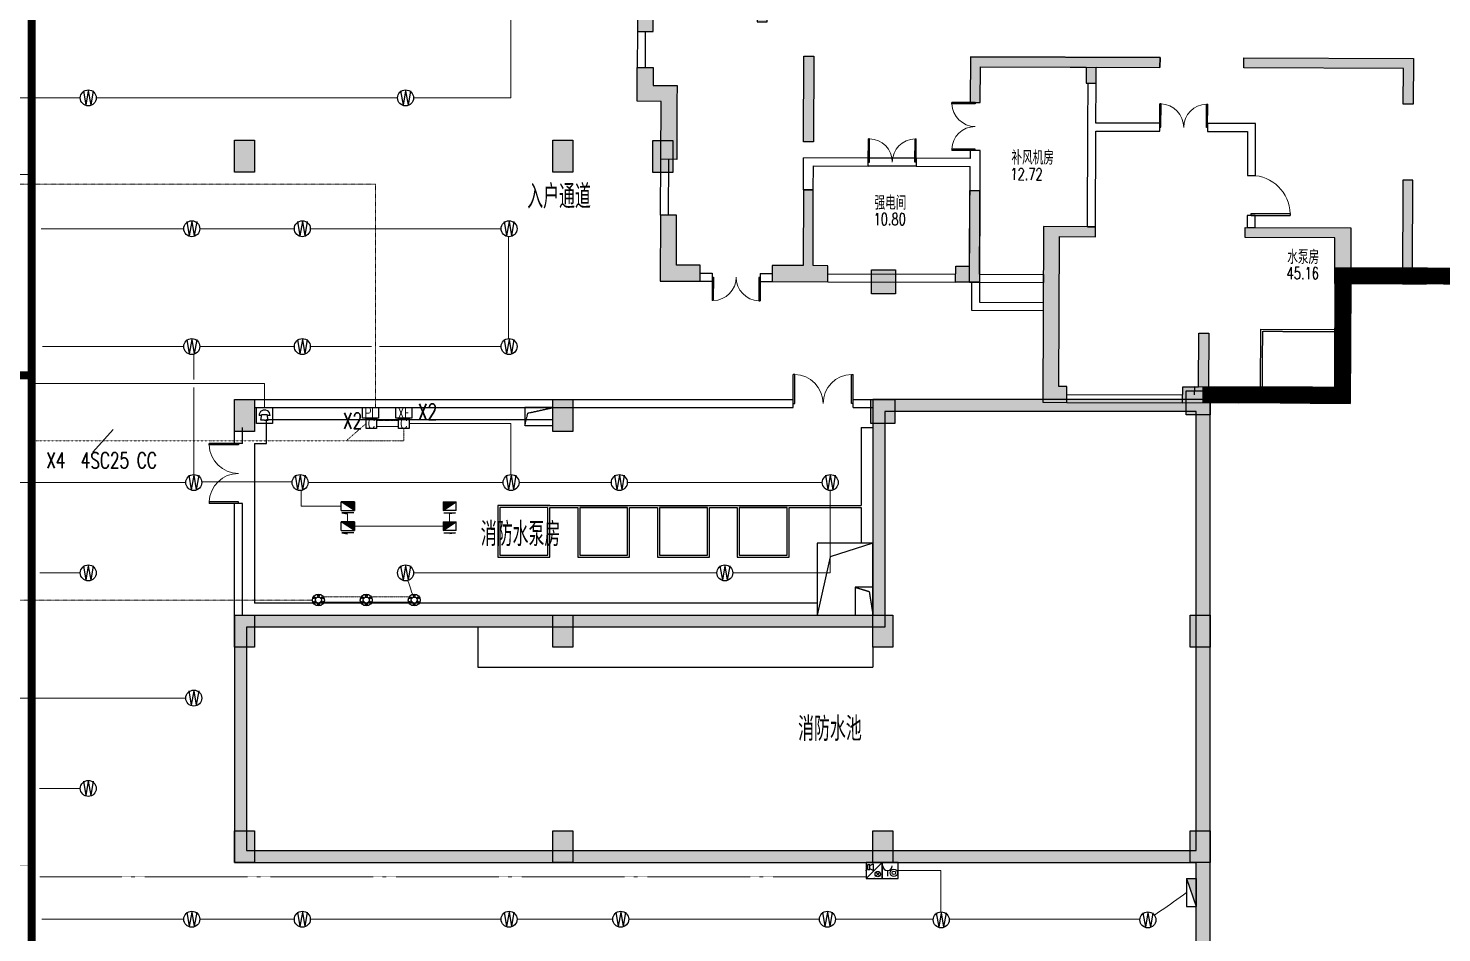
# Model space of a CAD drawing. Extents: x -1348811 to 123514, y -640545 to 749356.
# Drawn here: x -527485 to -492066, y -75716 to -53057 of the extents above; entities that cross this region are included whole.
import ezdxf
from ezdxf.enums import TextEntityAlignment as Align

# ---------------------------------------------------------------- set-up
doc = ezdxf.new("R2010")
doc.units = 0
doc.header["$LTSCALE"] = 10
doc.header["$MEASUREMENT"] = 0
for name, pattern in [('8.17_for siteplandwg$0$DASH', [0.35, 0.25, -0.1]), ('ACAD_ISO11W100', [33.5, 12, -3, 12, -3, 0.5, -3]), ('DASH', [0.35, 0.25, -0.1]), ('DASHDOT', [25.4, 12.7, -6.35, 0, -6.35]), ('DASHED', [0.75, 0.5, -0.25]), ('DIVIDE2', [0.625, 0.25, -0.125, 0, -0.125, 0, -0.125]), ('常规', [20, 10, 0, 10])]:
    doc.linetypes.add(name, pattern=pattern)
doc.layers.get('0').update_dxf_attribs({"linetype": 'CONTINUOUS'})
for name, color, linetype in [('A-STAIRS', 9, 'CONTINUOUS'), ('COLU', 1, 'CONTINUOUS'), ('COLU_HATCH', 252, 'CONTINUOUS'), ('DIM_SYMB', 3, 'CONTINUOUS'), ('dxh', 252, 'CONTINUOUS'), ('dxsqt', 1, 'CONTINUOUS'), ('gou', 7, 'CONTINUOUS'), ('jlq', 1, 'CONTINUOUS'), ('JPS-J-0', 6, 'CONTINUOUS'), ('JPS-XHS', 7, 'CONTINUOUS'), ('PUB_HATCH', 9, 'CONTINUOUS'), ('RD-equip', 3, 'CONTINUOUS'), ('RD-Text', 4, 'CONTINUOUS'), ('TEXT', 7, 'CONTINUOUS'), ('wall', 8, 'CONTINUOUS'), ('WINDOW', 4, 'CONTINUOUS'), ('大空间线缆层', 1, 'CONTINUOUS')]:
    doc.layers.add(name, color=color, linetype=linetype)
doc.layers.add('RD-Line', color=2, linetype='常规', lineweight=0)
doc.styles.add('_TCH_SPACE', font='SIMPLEX', dxfattribs={"bigfont": 'GBCBIG'})
doc.styles.add('FS1', font='txt4.shx', dxfattribs={"width": 0.8, "bigfont": 'fstxt.shx'})
doc.styles.add('FS2', font='tjromans.shx', dxfattribs={"width": 0.8, "bigfont": 'tjhztxt.shx'})
doc.styles.get("Standard").update_dxf_attribs({"font": 'GBENOR', "bigfont": 'GBCBIG'})
doc.styles.add('TEXT', font='tjromans.shx', dxfattribs={"width": 0.8, "height": 400, "bigfont": 'tjhztxt.shx'})

# ---------------------------------------------------------------- blocks, each defined once
blk = doc.blocks.new('$DorLib2D$00000002')
for p, q in [((-0.5, 0), (-0.5, 0.4875)), ((-0.475, 0.4875), (-0.5, 0.4875)), ((-0.475, 0), (-0.475, 0.4875)), ((0.475, 0), (0.475, 0.4875)), ((0.475, 0.4875), (0.5, 0.4875)), ((0.5, 0), (0.5, 0.4875)), ((-0.5, 0), (-0.475, 0)), ((0.5, 0), (0.475, 0))]:
    blk.add_line(p, q)
at = {"lineweight": 13}
for centre, start, end in [((-0.4875, 0), 0, 88.53072), ((0.4875, 0), 91.46928, 180)]:
    blk.add_arc(centre, 0.4875, start, end, dxfattribs=at)
blk = doc.blocks.new('zw')
at = {"layer": 'COLU_HATCH'}
for points in [[(71950, -17300), (72450, -17300), (72450, -18100), (71950, -18100)], [(79927, -17300), (80427, -17300), (80427, -18100), (79927, -18100)], [(82434, -17310), (82934, -17310), (82934, -18110), (82434, -18110)], [(87913, -20553), (88513, -20553), (88513, -21153), (87913, -21153)], [(95801, -23583), (96401, -23583), (96401, -24183), (95801, -24183)], [(71950, -23800), (72450, -23800), (72450, -24600), (71950, -24600)], [(79927, -23800), (80427, -23800), (80427, -24600), (79927, -24600)], [(87900, -23800), (88500, -23800), (88500, -24400), (87900, -24400)], [(71950, -29200), (72450, -29200), (72450, -30000), (71950, -30000)], [(79927, -29200), (80427, -29200), (80427, -30000), (79927, -30000)], [(87950, -29200), (88450, -29200), (88450, -30000), (87950, -30000)], [(95900, -29200), (96400, -29200), (96400, -30000), (95900, -30000)], [(71950, -34600), (72450, -34600), (72450, -35400), (71950, -35400)], [(79927, -34600), (80427, -34600), (80427, -35400), (79927, -35400)], [(87950, -34600), (88450, -34600), (88450, -35400), (87950, -35400)], [(95900, -34600), (96400, -34600), (96400, -35400), (95900, -35400)]]:
    blk.add_hatch(color=256, dxfattribs=at).paths.add_polyline_path(points)
at = {"layer": 'COLU'}
for points in [[(71950, -17300), (72450, -17300), (72450, -18100), (71950, -18100)], [(79927, -17300), (80427, -17300), (80427, -18100), (79927, -18100)], [(82434, -17310), (82934, -17310), (82934, -18110), (82434, -18110)], [(87913, -20553), (88513, -20553), (88513, -21153), (87913, -21153)], [(95801, -23583), (96401, -23583), (96401, -24183), (95801, -24183)], [(71950, -23800), (72450, -23800), (72450, -24600), (71950, -24600)], [(79927, -23800), (80427, -23800), (80427, -24600), (79927, -24600)], [(87900, -23800), (88500, -23800), (88500, -24400), (87900, -24400)], [(71950, -29200), (72450, -29200), (72450, -30000), (71950, -30000)], [(79927, -29200), (80427, -29200), (80427, -30000), (79927, -30000)], [(87950, -29200), (88450, -29200), (88450, -30000), (87950, -30000)], [(95900, -29200), (96400, -29200), (96400, -30000), (95900, -30000)], [(71950, -34600), (72450, -34600), (72450, -35400), (71950, -35400)], [(79927, -34600), (80427, -34600), (80427, -35400), (79927, -35400)], [(87950, -34600), (88450, -34600), (88450, -35400), (87950, -35400)], [(95900, -34600), (96400, -34600), (96400, -35400), (95900, -35400)]]:
    blk.add_lwpolyline(points, close=True, dxfattribs=at)
blk = doc.blocks.new('jlqq')
at = {"layer": 'PUB_HATCH'}
h = blk.add_hatch(color=256, dxfattribs=at)
h.paths.add_polyline_path([(97555, -31015), (89105, -31015), (89105, -36415), (73105, -36415), (73105, -42615), (97205, -42615), (97205, -71865), (98205, -71865), (98205, -74756), (98555, -74757), (98555, -71515), (97555, -71515)])
h.paths.add_polyline_path([(97205, -42315), (73405, -42315), (73405, -36715), (89405, -36715), (89405, -31315), (97205, -31315)], flags=16)
at = {"layer": 'jlq'}
for p, q in [((97555, -31015), (89105, -31015)), ((89105, -31015), (89105, -36415)), ((97555, -71515), (97555, -31015)), ((97205, -31315), (89405, -31315)), ((89405, -31315), (89405, -36715)), ((97205, -42315), (97205, -31315)), ((73105, -36415), (73105, -42615)), ((73105, -36415), (89105, -36415)), ((89405, -36715), (73405, -36715)), ((73405, -36715), (73405, -42315)), ((73405, -42315), (97205, -42315)), ((73105, -42615), (97205, -42615)), ((97205, -71865), (97205, -42615))]:
    blk.add_line(p, q, dxfattribs=at)
blk = doc.blocks.new('WG')
at = {"layer": 'RD-equip'}
blk.add_circle((0, 0), 200, dxfattribs=at)
at = {"layer": 'RD-equip', "color": 4, "style": 'FS1', "width": 0.8}
blk.add_attdef('消防', text='', height=360, dxfattribs=at).set_placement((0, 0), align=Align.MIDDLE)
blk = doc.blocks.new('WWWW')
at = {"layer": 'RD-equip'}
blk.add_blockref('WG', (0, 0), dxfattribs=at).add_auto_attribs({'消防': 'W'})
blk = doc.blocks.new('A$C306E046D')
at = {"layer": 'jlq'}
for p, q in [((-550, 600), (-550, -4800)), ((-250, 300), (-250, -5100))]:
    blk.add_line(p, q, dxfattribs=at)
blk = doc.blocks.new('$equip$00001636')
for p, q in [((0.5, 0), (-0.5, 0)), ((0.5, 0), (-0.5, -1)), ((-0.5, 0), (-0.5, -1)), ((0.5, -1), (0.5, 0)), ((-0.417, -0.135, 0), (-0.417, -0.435, 0)), ((-0.269, -0.135, 0), (-0.417, -0.135, 0)), ((-0.417, -0.435, 0), (-0.269, -0.435, 0)), ((-0.269, -0.185, 0), (-0.069, -0.085, 0)), ((-0.269, -0.435, 0), (-0.269, -0.135, 0)), ((-0.069, -0.485, 0), (-0.269, -0.385, 0)), ((-0.069, -0.085, 0), (-0.069, -0.485, 0)), ((0.105, -0.602), (0.344, -0.841)), ((0.105, -0.841), (0.344, -0.602)), ((-0.5, -1), (0.5, -1))]:
    blk.add_line(p, q)
blk.add_circle((0.225, -0.722), 0.169)
for p in [(0, 0), (-0.5, -0.5), (0.5, -0.5), (0, -1)]:
    blk.add_point(p)
at = {"flags": 9}
blk.add_attdef('A', (0, 0), '', height=0.00002, dxfattribs=at)
blk.add_attdef('B', text='', height=0.4, dxfattribs=at).set_placement((0.884, -0.7), align=Align.MIDDLE_CENTER)
blk = doc.blocks.new('$equip$00001630')
for p, q in [((-0.5, 0), (-0.5, -1)), ((0.5, 0), (-0.5, 0)), ((0.5, -1), (0.5, 0)), ((-0.169, -0.5), (-0.169, -0.85)), ((-0.5, -1), (0.5, -1))]:
    blk.add_line(p, q)
for radius in [0.226, 0.113]:
    blk.add_circle((0.227, -0.64), radius)
blk.add_arc((-0.169, -0.2), 0.3, 180, 0)
for p in [(0, 0), (-0.5, -0.5), (0.5, -0.5), (0, -1)]:
    blk.add_point(p)
at = {"flags": 9}
blk.add_attdef('A', (0, 0), '', height=0.00002, dxfattribs=at)
blk.add_attdef('B', text='', height=0.4, dxfattribs=at).set_placement((0.884, -0.7), align=Align.MIDDLE_CENTER)
blk = doc.blocks.new('KZMK')
at = {"layer": 'RD-equip'}
blk.add_lwpolyline([(-200, 400), (200, 400), (200, 0), (-200, 0)], close=True, dxfattribs=at)
at = {"layer": 'RD-equip', "color": 4, "style": 'FS1', "width": 0.8}
blk.add_attdef('C', text='', height=400, dxfattribs=at).set_placement((0, 200), align=Align.MIDDLE)
blk = doc.blocks.new('f-fjg')
at = {"layer": 'dxh'}
for points in [[(17800, 3800), (15050, 3800), (15050, 3100), (15300, 3100), (15300, 3400), (17400, 3400), (17400, 1900), (15050, 1900), (15050, 1175), (15300, 1175), (15300, 1700), (17400, 1700), (17400, -450), (15300, -450), (15300, 75), (15050, 75), (15050, -1175), (15300, -1175), (15300, -650), (17650, -650), (17650, 400), (18700, 400), (18700, 800), (17800, 800)], [(10150, -800), (10400, -800), (10400, 3100), (11000, 3100), (11000, 3500), (10000, 3500), (10000, 800), (9100, 800), (9100, 400), (10150, 400)], [(11750, 1800), (11550, 1800), (11550, -2360), (11750, -2360)], [(12900, -2900), (13150, -2900), (13150, 2000), (12900, 2000)], [(3000, 800), (4150, 800), (4150, 400), (3400, 400), (3400, -400), (3250, -400), (3250, -1650), (3000, -1650), (3000, -400), (2700, -400), (2700, 0), (3000, 0)], [(5350, 800), (5350, 400), (6300, 400), (6300, -2350), (6550, -2350), (6550, 400), (6900, 400), (6900, 800)], [(20900, 800), (20900, 400), (21250, 400), (21250, -2350), (21500, -2350), (21500, 400), (22450, 400), (22450, 800)], [(24800, 800), (23650, 800), (23650, 400), (24400, 400), (24400, -400), (24550, -400), (24550, -1650), (24800, -1650), (24800, -400), (25100, -400), (25100, 0), (24800, 0)], [(400, -400), (1100, -400), (1100, 0), (0, 0), (0, -2000), (400, -2000)], [(27400, -400), (27400, -2000), (27800, -2000), (27800, 0), (26700, 0), (26700, -400)], [(8400, -3850), (8400, -4100), (10400, -4100), (10400, -3900), (11550, -3900), (11550, -4100), (13150, -4100), (13150, -3900), (11750, -3900), (11750, -3700), (10400, -3700), (10400, -2150), (10150, -2150), (10150, -3850)], [(17400, -4100), (19400, -4100), (19400, -3850), (17650, -3850), (17650, -2150), (17400, -2150), (17400, -2800), (15300, -2800), (15300, -2275), (15050, -2275), (15050, -3000), (17400, -3000)], [(400, -4100), (3000, -4100), (3000, -4500), (3250, -4500), (3250, -3850), (0, -3850), (0, -4750), (400, -4750)], [(24550, -3850), (24550, -4500), (24800, -4500), (24800, -4100), (27400, -4100), (27400, -4750), (27800, -4750), (27800, -3850)], [(600, -6500), (600, -7950), (1000, -7950), (1000, -6500), (1000, -6100), (400, -6100), (400, -5650), (0, -5650), (0, -6500)], [(4175, -7500), (4425, -7500), (4425, -5350), (4175, -5350)], [(8350, -6500), (8600, -6500), (8600, -5600), (11250, -5600), (11250, -6000), (11500, -6000), (11500, -5600), (13100, -5600), (13100, -5350), (8350, -5350)], [(19200, -5600), (19200, -6500), (19450, -6500), (19450, -5350), (15200, -5350), (15200, -5600)], [(23625, -5350), (23375, -5350), (23375, -7500), (23625, -7500)], [(27800, -6500), (27800, -5650), (27400, -5650), (27400, -6100), (26800, -6100), (26800, -6500), (26800, -7950), (27200, -7950), (27200, -6500)], [(19200, -11000), (19800, -11000), (19800, -10600), (19450, -10600), (19450, -8400), (19200, -8400)], [(3400, -10600), (3400, -11000), (4800, -11000), (4800, -10600), (4425, -10600), (4425, -8700), (4175, -8700), (4175, -10600)], [(8350, -10600), (8000, -10600), (8000, -11000), (8600, -11000), (8600, -8700), (8350, -8700)], [(23375, -10600), (23000, -10600), (23000, -11000), (24400, -11000), (24400, -10600), (23625, -10600), (23625, -8700), (23375, -8700)], [(1000, -9350), (600, -9350), (600, -11000), (1600, -11000), (1600, -10600), (1000, -10600)], [(26800, -10600), (26200, -10600), (26200, -11000), (27200, -11000), (27200, -9350), (26800, -9350)], [(10600, -9850), (11500, -9850), (11500, -9600), (10200, -9600), (10200, -14000), (10800, -14000), (10800, -13600), (10600, -13600)], [(17900, -9600), (15250, -9600), (15250, -9850), (17500, -9850), (17500, -11000), (17900, -11000)], [(15100, -14000), (15100, -13600), (14350, -13600), (14350, -12250), (14100, -12250), (14100, -13600), (13700, -13600), (13700, -14000)], [(17900, -12250), (17500, -12250), (17500, -13600), (16900, -13600), (16900, -14000), (17900, -14000)]]:
    blk.add_hatch(color=256, dxfattribs=at).paths.add_polyline_path(points)
at = {"layer": 'dxsqt'}
for points in [[(15050, 3100), (15050, 3800), (17800, 3800), (17800, 800), (18700, 800), (18700, 400), (17650, 400), (17650, -650), (15300, -650), (15300, -1175), (15050, -1175), (15050, 75), (15300, 75), (15300, -450), (17400, -450), (17400, 1700), (15300, 1700), (15300, 1175), (15050, 1175), (15050, 1900), (17400, 1900), (17400, 3400), (15300, 3400), (15300, 3100), (15050, 3100)], [(10400, 3100), (10400, -800), (10150, -800), (10150, 400), (9100, 400), (9100, 800), (10000, 800), (10000, 3500), (11000, 3500), (11000, 3100), (10400, 3100)], [(3400, 400), (4150, 400), (4150, 800), (3000, 800), (3000, 0), (2700, 0), (2700, -400), (3000, -400), (3000, -1650), (3250, -1650), (3250, -400), (3400, -400), (3400, 400)], [(6900, 800), (6900, 400), (6550, 400), (6550, -2350), (6300, -2350), (6300, 400), (5350, 400), (5350, 800), (6900, 800)], [(21250, 400), (20900, 400), (20900, 800), (22450, 800), (22450, 400), (21500, 400), (21500, -2350), (21250, -2350), (21250, 400)], [(24400, 400), (23650, 400), (23650, 800), (24800, 800), (24800, 0), (25100, 0), (25100, -400), (24800, -400), (24800, -1650), (24550, -1650), (24550, -400), (24400, -400), (24400, 400)], [(400, -400), (400, -2000), (0, -2000), (0, 0), (1100, 0), (1100, -400), (400, -400)], [(27800, 0), (26700, 0), (26700, -400), (27400, -400), (27400, -2000), (27800, -2000), (27800, 0)], [(17650, -2150), (17650, -3850), (19400, -3850), (19400, -4100), (17400, -4100), (17400, -3000), (15050, -3000), (15050, -3000), (15050, -3000), (15050, -2275), (15300, -2275), (15300, -2800), (17400, -2800), (17400, -2150), (17650, -2150)], [(3250, -3850), (0, -3850), (0, -4750), (400, -4750), (400, -4100), (3000, -4100), (3000, -4500), (3250, -4500), (3250, -3850)], [(24550, -3850), (27800, -3850), (27800, -4750), (27400, -4750), (27400, -4100), (24800, -4100), (24800, -4500), (24550, -4500), (24550, -3850)], [(400, -5650), (400, -6100), (1000, -6100), (1000, -6500), (1000, -6500), (1000, -7950), (600, -7950), (600, -6500), (0, -6500), (0, -5650), (400, -5650)], [(8350, -5350), (8350, -6500), (8600, -6500), (8600, -5600), (11250, -5600), (11250, -6000), (11500, -6000), (11500, -5600), (13100, -5600), (13100, -5350), (8350, -5350)], [(27400, -6100), (26800, -6100), (26800, -6500), (26800, -6500), (26800, -7950), (27200, -7950), (27200, -6500), (27800, -6500), (27800, -5650), (27400, -5650), (27400, -6100)], [(19200, -11000), (19800, -11000), (19800, -10600), (19450, -10600), (19450, -8400), (19200, -8400), (19200, -11000)], [(3400, -10600), (3400, -11000), (4800, -11000), (4800, -10600), (4425, -10600), (4425, -8700), (4175, -8700), (4175, -10600), (3400, -10600)], [(23375, -10600), (23000, -10600), (23000, -11000), (24400, -11000), (24400, -10600), (23625, -10600), (23625, -8700), (23375, -8700), (23375, -10600)], [(1000, -10600), (1000, -9350), (600, -9350), (600, -11000), (1600, -11000), (1600, -10600), (1000, -10600)], [(26200, -10600), (26800, -10600), (26800, -9350), (27200, -9350), (27200, -11000), (26200, -11000), (26200, -10600)], [(10200, -14000), (10800, -14000), (10800, -13600), (10600, -13600), (10600, -9850), (11500, -9850), (11500, -9600), (10200, -9600), (10200, -14000)], [(17900, -11000), (17500, -11000), (17500, -9850), (15250, -9850), (15250, -9600), (17900, -9600), (17900, -11000)], [(13700, -13600), (14100, -13600), (14100, -12250), (14350, -12250), (14350, -13600), (15100, -13600), (15100, -14000), (13700, -14000), (13700, -13600)], [(16900, -13600), (16900, -14000), (17900, -14000), (17900, -12250), (17500, -12250), (17500, -13600), (16900, -13600)]]:
    blk.add_lwpolyline(points, dxfattribs=at)
for points in [[(11750, 1800), (11750, -2360), (11550, -2360), (11550, 1800)], [(11750, 1800), (11750, -2360), (11550, -2360), (11550, 1800)], [(12900, 2000), (13150, 2000), (13150, -2900), (12900, -2900)], [(10400, -4100), (10400, -3900), (11550, -3900), (11550, -4100), (13150, -4100), (13150, -3900), (11750, -3900), (11750, -3700), (10400, -3700), (10400, -2150), (10150, -2150), (10150, -3850), (8400, -3850), (8400, -4100)], [(4425, -5350), (4425, -7500), (4175, -7500), (4175, -5350)], [(19200, -6500), (19200, -5600), (15200, -5600), (15200, -5350), (19450, -5350), (19450, -6500)], [(23375, -7500), (23625, -7500), (23625, -5350), (23375, -5350)], [(8000, -10600), (8350, -10600), (8350, -8700), (8600, -8700), (8600, -11000), (8000, -11000)]]:
    blk.add_lwpolyline(points, close=True, dxfattribs=at)
blk = doc.blocks.new('$DorLib2D$00000001')
for p, q in [((0.45, 0.975), (0.5, 0.975)), ((0.45, 0), (0.45, 0.975)), ((0.5, 0), (0.5, 0.975)), ((0.5, 0), (0.45, 0))]:
    blk.add_line(p, q)
at = {"lineweight": 13}
blk.add_arc((0.475, 0), 0.975, 91.4693, 180, dxfattribs=at)
blk = doc.blocks.new('DXHS')
at = {"layer": 'JPS-XHS'}
blk.add_hatch(color=256, dxfattribs=at).paths.add_polyline_path([(-350, 240), (-350, 0), (350, 0)])
at = {"layer": 'JPS-XHS', "linetype": 'Continuous'}
for p, q in [((-350, 240), (-350, 0)), ((-350, 240), (350, 240)), ((-350, 0), (350, 0)), ((350, 240), (350, 0))]:
    blk.add_line(p, q, dxfattribs=at)
at = {"layer": 'JPS-XHS'}
blk.add_line((-350, 240), (350, 0), dxfattribs=at)
blk = doc.blocks.new('SC')
at = {"linetype": 'Continuous'}
for centre, radius in [((0, 0), 150), ((-112, 0), 25), ((-112, 0), 15), ((-112, 0), 5), ((-56, 97), 25), ((0, 0), 75), ((-56, 97), 15), ((-56, 97), 5), ((56, 97), 25), ((56, 97), 15), ((56, 97), 5), ((112, 0), 25), ((112, 0), 15), ((112, 0), 5), ((-56, -97), 25), ((-56, -97), 15), ((-56, -97), 5), ((56, -97), 25), ((56, -97), 15), ((56, -97), 5)]:
    blk.add_circle(centre, radius, dxfattribs=at)
blk = doc.blocks.new('SB')
at = {"linetype": 'Continuous'}
blk.add_hatch(color=256, dxfattribs=at).paths.add_polyline_path([(0, 110), (0, -110), (330, -110)])
for p, q in [((0, 110), (330, -110)), ((330, 110), (0, 110)), ((0, -110), (0, 110)), ((17, 166), (313, 166)), ((313, 166), (172, 193)), ((330, 110), (330, -110)), ((0, -110), (330, -110))]:
    blk.add_line(p, q, dxfattribs=at)
blk = doc.blocks.new('adfarq2daasdfwqdf')
at = {"color": 4}
for p, q in [((-73, 0), (-139, 0)), ((-94, -112), (-67, 29)), ((-67, 29), (62, 29)), ((94, -112), (62, 29)), ((139, 0), (71, 0)), ((0, -112), (-94, -112)), ((0, -112), (94, -112))]:
    blk.add_line(p, q, dxfattribs=at)
blk.add_ellipse((0, 0), major_axis=(98.3, 98.3), ratio=1, start_param=5.497787, end_param=8.63938, dxfattribs=at)
at = {"layer": 'RD-equip'}
blk.add_lwpolyline([(-201, 200), (199, 200), (199, -200), (-201, -200)], close=True, dxfattribs=at)

msp = doc.modelspace()

# ---------------------------------------------------------------- linework, layer by layer
at = {"layer": 'A-STAIRS', "linetype": 'ByBlock'}
for p, q in [((-521517.7, -62859.4), (-514340.4, -62859.4)), ((-521517.7, -63459.4), (-521517.7, -62859.4)), ((-506617.7, -63059.4), (-506617.7, -65009.4)), ((-506617.7, -63059.4), (-506317.7, -63059.4)), ((-521817.7, -63459.4), (-521817.7, -67459.4)), ((-521817.7, -63459.4), (-521517.7, -63459.4)), ((-514467.7, -65009.4), (-506617.7, -65009.4)), ((-514417.7, -65059.4), (-513717.7, -65059.4)), ((-512417.7, -65059.4), (-511717.7, -65059.4)), ((-510417.7, -65059.4), (-509717.7, -65059.4)), ((-508417.7, -65059.4), (-506617.7, -65059.4)), ((-506617.7, -65059.4), (-506617.7, -65959.4)), ((-507717.7, -67459.4), (-521817.7, -67459.4)), ((-516217.7, -68059.4), (-516217.7, -69059.4)), ((-506317.7, -68559.4), (-506317.7, -69059.4)), ((-516217.7, -69059.4), (-506317.7, -69059.4))]:
    msp.add_line(p, q, dxfattribs=at)
at = {"layer": 'A-STAIRS', "linetype": 'DASH'}
for points in [[(-514340.4, -63009.4), (-514340.4, -62559.4), (-515040.4, -62559.4), (-515040.4, -63009.4)], [(-506767.7, -67759.4), (-506317.7, -67759.4), (-506317.7, -67059.4), (-506767.7, -67059.4)]]:
    msp.add_lwpolyline(points, close=True, dxfattribs=at)
for points in [[(-515040.4, -63009.4), (-514966.6, -62697.4), (-514340.4, -62559.4)], [(-506767.7, -67059.4), (-506413.3, -67166.9), (-506317.7, -67759.4)]]:
    msp.add_lwpolyline(points, dxfattribs=at)
at = {"layer": 'A-STAIRS', "linetype": 'ByBlock'}
for points in [[(-514417.7, -65009.4), (-515717.7, -65009.4), (-515717.7, -66309.4), (-514417.7, -66309.4), (-514417.7, -65059.4)], [(-513717.7, -65059.4), (-513717.7, -66309.4), (-512417.7, -66309.4), (-512417.7, -65059.4)], [(-511717.7, -65059.4), (-511717.7, -66309.4), (-510417.7, -66309.4), (-510417.7, -65059.4)], [(-509717.7, -65059.4), (-509717.7, -66309.4), (-508417.7, -66309.4), (-508417.7, -65059.4)], [(-506317.7, -65959.4), (-507390.8, -66298), (-507717.7, -67759.4)]]:
    msp.add_lwpolyline(points, dxfattribs=at)
msp.add_lwpolyline([(-507717.7, -67759.4), (-506317.7, -67759.4), (-506317.7, -65959.4), (-507717.7, -65959.4)], close=True, dxfattribs=at)
at = {"layer": 'DIM_SYMB'}
msp.add_lwpolyline([(-509782.2, -57419, 0, 0, 0), (-509784.4, -57990.8, 80, 0, 0), (-509785.5, -58290.8, 0, 0, 0)], format="xyseb", dxfattribs=at)
at = {"layer": 'gou', "linetype": 'ByBlock'}
for p, q in [((-513667.7, -65059.4), (-512467.7, -65059.4)), ((-511667.7, -65059.4), (-510467.7, -65059.4)), ((-509667.7, -65059.4), (-508467.7, -65059.4))]:
    msp.add_line(p, q, dxfattribs=at)
for points in [[(-515667.7, -66259.4), (-514467.7, -66259.4), (-514467.7, -65059.4), (-515667.7, -65059.4)], [(-513667.7, -66259.4), (-512467.7, -66259.4), (-512467.7, -65059.4), (-513667.7, -65059.4)], [(-511667.7, -66259.4), (-510467.7, -66259.4), (-510467.7, -65059.4), (-511667.7, -65059.4)], [(-509667.7, -66259.4), (-508467.7, -66259.4), (-508467.7, -65059.4), (-509667.7, -65059.4)]]:
    msp.add_lwpolyline(points, close=True, dxfattribs=at)
at = {"layer": 'JPS-J-0'}
msp.add_lwpolyline([(-494751.4, -60604.6), (-494757.1, -62054.6), (-496607, -62047.4), (-496601.4, -60597.4)], close=True, dxfattribs=at)
at = {"layer": 'JPS-J-0', "linetype": 'DASH'}
msp.add_lwpolyline([(-494751.6, -60654.6), (-494757.1, -62054.6), (-496557, -62047.6), (-496551.6, -60647.6)], close=True, dxfattribs=at)
at = {"layer": 'PUB_HATCH', "const_width": 400}
msp.add_lwpolyline([(-498566.7, -44639.7), (-498567.5, -44839.7), (-494590.5, -44855.1), (-494602.1, -47855.1), (-487602.2, -47882.1), (-487605.3, -48682.1), (-484605.3, -48693.7), (-484628.9, -54793.7), (-485228.9, -54791.4), (-485246.3, -59291.3), (-494546.2, -59255.4), (-494557.8, -62255.3), (-498065.8, -62241.8), (-498065.8, -62241.8)], dxfattribs=at)
at = {"layer": 'RD-equip'}
for points in [[(-519106.4, -62559.4), (-518706.7, -62559.4), (-518706.7, -62826.1), (-519106.4, -62826.1)], [(-518274.4, -62559.4), (-517874.7, -62559.4), (-517874.7, -62826.1), (-518274.4, -62826.1)]]:
    msp.add_lwpolyline(points, close=True, dxfattribs=at)
at = {"layer": 'RD-Line'}
for p, q in [((-515393, -52737), (-515393, -54801.3)), ((-526180.4, -54801.3), (-533830.4, -54801.3)), ((-524210.5, -54801.3), (-525780.4, -54801.3)), ((-518230.4, -54801.3), (-524210.5, -54801.3)), ((-515393, -54801.3), (-517830.4, -54801.3)), ((-527162.1, -58078.5), (-524210.5, -58078.5)), ((-524210.5, -58078.5), (-523587.7, -58078.5)), ((-523187.7, -58078.5), (-520817, -58078.5)), ((-520417, -58078.5), (-515637.7, -58078.5)), ((-515447.5, -60830.7), (-515447.5, -58278.3)), ((-524210.5, -61030.5), (-527126.4, -61030.5)), ((-523587.7, -61030.5), (-524210.5, -61030.5)), ((-523337.7, -61853.8), (-523337.7, -61224.1)), ((-520817, -61030.5), (-523187.7, -61030.5)), ((-518883.2, -61030.5), (-520417, -61030.5)), ((-515637.7, -61030.5), (-518683.2, -61030.5)), ((-523337.7, -64237), (-523337.7, -62053.8)), ((-518756.1, -63034.6), (-518204.7, -63034.6)), ((-517944.3, -62956.3), (-515391, -62956.3)), ((-515391, -64237.1), (-515391, -62956.3)), ((-528423.5, -64437), (-524210.5, -64437)), ((-524210.5, -64437), (-523537.7, -64437)), ((-520872.8, -64420.9), (-523138.3, -64420.9)), ((-520473.5, -64437), (-515587.7, -64437)), ((-515187.7, -64437), (-512873.5, -64437)), ((-512473.5, -64437), (-507587.7, -64437)), ((-520649.4, -64635.6), (-520649.4, -65029.6)), ((-507387.7, -64637), (-507387.7, -66701.3)), ((-519641, -65029.6), (-520649.4, -65029.6)), ((-519482.5, -65223), (-519482.5, -65419.6)), ((-519482.5, -65223), (-519482.5, -65419.6)), ((-519482.5, -65223.2), (-519482.5, -65419.9)), ((-519482.5, -65223.2), (-519482.5, -65419.9)), ((-516926.3, -65195.6), (-516926, -65419.6)), ((-516926.3, -65195.6), (-516926, -65419.6)), ((-516926.3, -65195.9), (-516926, -65419.9)), ((-516926.3, -65195.9), (-516926, -65419.9)), ((-519311, -65529.6), (-517091, -65529.6)), ((-519311, -65529.6), (-517091, -65529.6)), ((-519311, -65529.9), (-517091, -65529.9)), ((-519311, -65529.9), (-517091, -65529.9)), ((-526180.4, -66702.9), (-527192.5, -66702.9)), ((-517969.7, -66891.9), (-517859.6, -67237.4)), ((-510230.4, -66701.3), (-517830.4, -66701.3)), ((-509830.4, -66701.3), (-507387.7, -66701.3)), ((-520075, -67436.7), (-519153, -67436.7)), ((-520075, -67437), (-519153, -67437)), ((-520064, -67436.7), (-519164, -67436.7)), ((-520064, -67437), (-519164, -67437)), ((-518875, -67436.7), (-517953, -67436.7)), ((-518875, -67437), (-517953, -67437)), ((-518864, -67436.7), (-517964, -67436.7)), ((-518864, -67437), (-517964, -67437)), ((-524210.5, -69837), (-528423.5, -69837)), ((-523537.7, -69837), (-524210.5, -69837)), ((-526180.4, -72101.3), (-527200.2, -72101.3)), ((-505686.8, -74159.4), (-504619.3, -74159.4)), ((-504619.3, -75195.2), (-504619.3, -74159.4)), ((-498457.7, -74709.4), (-499265.7, -75279.6)), ((-527146.5, -75378.5), (-524210.5, -75378.5)), ((-524210.5, -75378.5), (-523587.7, -75378.5)), ((-523187.7, -75378.5), (-520817, -75378.5)), ((-520417, -75378.5), (-515637.7, -75378.5)), ((-515237.7, -75378.5), (-512839.8, -75378.5)), ((-512439.8, -75378.5), (-507660.5, -75378.5)), ((-507260.5, -75378.5), (-504807.8, -75378.5)), ((-504409.2, -75378.5), (-499628.5, -75378.5))]:
    msp.add_line(p, q, dxfattribs=at)
at = {"layer": 'RD-Line', "color": 1, "linetype": 'ACAD_ISO11W100', "ltscale": 0.05}
for p, q in [((-527399, -56718), (-529686.8, -56718)), ((-529667.7, -74041.4), (-527399, -74041.4)), ((-527195.6, -74316.4), (-506486.7, -74316.4))]:
    msp.add_line(p, q, dxfattribs=at)
at = {"layer": 'RD-Line', "color": 1, "linetype": 'DASHDOT', "ltscale": 0.05}
for p, q in [((-529686.8, -56964.6), (-518783.2, -56964.6)), ((-518783.2, -62559.4), (-518783.2, -56964.6)), ((-520364, -67383.5), (-529726.6, -67383.5))]:
    msp.add_line(p, q, dxfattribs=at)
at = {"layer": 'RD-Line', "linetype": '8.17_for siteplandwg$0$DASH'}
for p, q in [((-521567.7, -61953.8), (-527399, -61953.8)), ((-521567.7, -62559.4), (-521567.7, -61953.8))]:
    msp.add_line(p, q, dxfattribs=at)
at = {"layer": 'RD-Line', "color": 1, "linetype": 'DIVIDE2', "ltscale": 0.8}
for p, q in [((-519517.6, -63392.3), (-519016.5, -62956.3)), ((-519517.6, -63392.3), (-518074.5, -63392.3)), ((-518074.5, -63086.5), (-518074.5, -63392.3))]:
    msp.add_line(p, q, dxfattribs=at)
at = {"layer": 'RD-Line', "color": 1, "linetype": 'DASHDOT', "ltscale": 0.02}
for p, q in [((-518756.1, -62880.4), (-518204.7, -62880.4)), ((-520085.8, -67302.5), (-519142.2, -67302.5)), ((-520085.8, -67302.7), (-519142.2, -67302.7)), ((-518885.8, -67302.5), (-517942.2, -67302.5)), ((-518885.8, -67302.7), (-517942.2, -67302.7))]:
    msp.add_line(p, q, dxfattribs=at)
at = {"layer": 'RD-Line', "color": 1, "linetype": 'DIVIDE2', "ltscale": 1.2}
msp.add_line((-527399, -63392.3), (-519517.6, -63392.3), dxfattribs=at)
at = {"layer": 'RD-Line', "linetype": 'DASHED', "ltscale": 0.8, "const_width": 200}
for points in [[(-593371.5, -237095.8), (-593371.5, -219010.5), (-532856, -219010.5), (-532856, -132177.4), (-527399, -132177.4), (-527399, -22477.7)], [(-527399, -61752.3), (-592403.8, -61752.3)]]:
    msp.add_lwpolyline(points, dxfattribs=at)
at = {"layer": 'RD-Text'}
msp.add_line((-525361.2, -63110), (-525870.8, -63674.6), dxfattribs=at)
at = {"layer": 'wall'}
for p, q in [((-512222.7, -53137), (-512226.2, -54037)), ((-512022.7, -53137.7), (-512026.2, -54037.7)), ((-503875.1, -53769.2), (-503879.5, -54919.2)), ((-503875.1, -53769.2), (-499125.1, -53787.6)), ((-499125.1, -53787.6), (-499126.1, -54037.6)), ((-503629.5, -54920.2), (-503626, -54020.2)), ((-503626, -54020.2), (-499126.1, -54037.6)), ((-500931.9, -55530.6), (-500927.6, -54430.6)), ((-500927.6, -54430.6), (-500727.6, -54431.4)), ((-500731.5, -55431.4), (-500727.6, -54431.4)), ((-503879.5, -54919.2), (-503629.5, -54920.2)), ((-500941.5, -58030.6), (-500931.9, -55530.6)), ((-499131.5, -55437.6), (-500731.5, -55431.4)), ((-499132.3, -55637.6), (-499131.5, -55437.6)), ((-497931.5, -55442.2), (-497932.3, -55642.2)), ((-496731.5, -55446.9), (-497931.5, -55442.2)), ((-496736.5, -56746.9), (-496731.5, -55446.9)), ((-500741.5, -58031.4), (-500732.3, -55631.4)), ((-500732.3, -55631.4), (-499132.3, -55637.6)), ((-497932.3, -55642.2), (-496932.3, -55646.1)), ((-496932.3, -55646.1), (-496936.5, -56746.1)), ((-508063, -57103.1), (-508059.9, -56303.1)), ((-506434.9, -56309.4), (-508059.9, -56303.1)), ((-506435.7, -56509.4), (-506434.9, -56309.4)), ((-505234.9, -56314), (-505235.7, -56514)), ((-503884.9, -56319.2), (-505234.9, -56314)), ((-503884.2, -56119.2), (-503884.9, -56319.2)), ((-503634.2, -56120.2), (-503884.2, -56119.2)), ((-503635.3, -56420.2), (-503634.2, -56120.2)), ((-511640.5, -57739.2), (-511635.1, -56339.3)), ((-511440.5, -57740), (-511435.1, -56340)), ((-507813, -57104), (-507810.7, -56504)), ((-507810.7, -56504), (-506435.7, -56509.4)), ((-505235.7, -56514), (-503885.7, -56519.2)), ((-503896.9, -59419.2), (-503885.7, -56519.2)), ((-503646.2, -59220.2), (-503635.3, -56420.2)), ((-496936.5, -56746.1), (-496736.5, -56746.9)), ((-508063, -57103.1), (-507813, -57104)), ((-500941.5, -58030.6), (-500741.5, -58031.4)), ((-496940.4, -57746.1), (-496941.6, -58046.1)), ((-496941.6, -58046.1), (-496741.6, -58046.9)), ((-496740.4, -57746.9), (-496940.4, -57746.1)), ((-496741.6, -58046.9), (-496740.4, -57746.9)), ((-510646.9, -59393.1), (-510346.9, -59394.3)), ((-510646.1, -59193.1), (-510346.1, -59194.3)), ((-510346.1, -59194.3), (-510346.9, -59394.3)), ((-509146.1, -59198.9), (-509146.9, -59398.9)), ((-509146.9, -59398.9), (-508846.9, -59400.1)), ((-509146.1, -59198.9), (-508846.1, -59200.1)), ((-507446.9, -59405.5), (-504246.9, -59417.8)), ((-507446.1, -59205.5), (-504246.2, -59217.9)), ((-503896.9, -59419.2), (-502046.9, -59426.4)), ((-503646.2, -59220.2), (-502046.2, -59226.4)), ((-502046.2, -59226.4), (-502046.9, -59426.4)), ((-501457.8, -62228.7), (-498557.8, -62239.9)), ((-501458.5, -62428.7), (-498558.6, -62439.9))]:
    msp.add_line(p, q, dxfattribs=at)
at = {"layer": 'wall', "linetype": 'ByBlock'}
for p, q in [((-521817.7, -62359.4), (-508317.7, -62359.4)), ((-521817.7, -62559.4), (-514317.7, -62559.4)), ((-521817.7, -62559.4), (-508317.7, -62559.4)), ((-508317.7, -62559.4), (-508317.7, -62359.4)), ((-506817.7, -62559.4), (-506817.7, -62359.4)), ((-506817.7, -62359.4), (-506317.7, -62359.4)), ((-506817.7, -62559.4), (-506317.7, -62559.4)), ((-522317.7, -63459.4), (-522317.7, -63059.4)), ((-522117.7, -63459.4), (-522117.7, -63059.4)), ((-522117.7, -63459.4), (-522317.7, -63459.4)), ((-522317.7, -67759.4), (-522317.7, -64959.4)), ((-522117.7, -64959.4), (-522317.7, -64959.4)), ((-522117.7, -67759.4), (-522117.7, -64959.4)), ((-513817.7, -67759.4), (-506317.7, -67759.4))]:
    msp.add_line(p, q, dxfattribs=at)
at = {"layer": 'wall'}
for points in [[(-498766.7, -44638.9), (-498768.3, -45038.9), (-494791.3, -45054.3), (-494802.9, -48054.3), (-487803, -48081.4), (-487806.1, -48881.3), (-484806.1, -48892.9), (-484828.1, -54592.9), (-485428.1, -54590.6), (-485445.5, -59090.5), (-494745.4, -59054.6), (-494757.1, -62054.6), (-498265, -62041), (-498265.8, -62241)], [(-498366.7, -44640.5), (-498366.7, -44640.5), (-494389.8, -44655.9), (-494401.4, -47655.8), (-487401.4, -47682.9), (-487404.5, -48482.9), (-484404.5, -48494.5), (-484429.7, -54994.4), (-485029.7, -54992.1), (-485047.1, -59492.1), (-494347, -59456.1), (-494358.6, -62456.1), (-497866.6, -62442.5), (-497865.8, -62242.5)], [(-503846.9, -59419.4), (-503849.6, -60119.4), (-502049.6, -60126.4)], [(-503646.9, -59420.2), (-503648.9, -59920.2), (-502048.9, -59926.4)]]:
    msp.add_lwpolyline(points, dxfattribs=at)
at = {"layer": 'WINDOW'}
for p, q in [((-505234.9, -56314), (-506434.9, -56309.4)), ((-505235.7, -56514), (-506435.7, -56509.4))]:
    msp.add_line(p, q, dxfattribs=at)

# ---------------------------------------------------------------- block references
at = {"layer": 'COLU'}
msp.add_blockref('zw', (-594267.7, -38559.4), dxfattribs=at)
at = {"layer": 'dxh', "rotation": 359.7784451201663}
msp.add_blockref('f-fjg', (-512204.3, -48387), dxfattribs=at)
at = {"layer": 'jlq'}
msp.add_blockref('jlqq', (-595422.9, -31344.6), dxfattribs=at)
at = {"layer": 'JPS-XHS', "xscale": -1, "rotation": 90}
msp.add_blockref('DXHS', (-498217.7, -74709.4), dxfattribs=at)
at = {"layer": 'RD-equip'}
for p in [(-525980.4, -54801.3), (-518030.4, -54801.3), (-523387.7, -58078.5), (-520617, -58078.5), (-515437.7, -58078.5), (-523387.7, -61030.5), (-520617, -61030.5), (-515437.7, -61030.5), (-523337.7, -64437), (-520673.5, -64437), (-515387.7, -64437), (-512673.5, -64437), (-507387.7, -64437), (-525980.4, -66701.3), (-518030.4, -66701.3), (-510030.4, -66701.3), (-523337.7, -69837), (-525980.4, -72101.3), (-523387.7, -75378.5), (-520617, -75378.5), (-515437.7, -75378.5), (-512639.8, -75378.5), (-507460.5, -75378.5), (-504608.5, -75394.9), (-499429.2, -75394.9)]:
    msp.add_blockref('WWWW', p, dxfattribs=at)
at = {"layer": 'RD-equip', "xscale": 0.6510000000707805, "yscale": 0.6509999999543652, "zscale": 0.6509999999999999}
for p in [(-518886.3, -63086.5), (-518074.5, -63086.5)]:
    msp.add_blockref('KZMK', p, dxfattribs=at).add_auto_attribs({'C': 'C'})
at = {"layer": 'RD-equip'}
for name, p, rotation in [('SB', (-519311, -65029.9), 180), ('SB', (-519311, -65529.9), 180), ('SC', (-520214, -67380.6), 270), ('SC', (-519014, -67380.6), 270), ('SC', (-517814, -67380.6), 270)]:
    msp.add_blockref(name, p, dxfattribs=dict(at, rotation=rotation))
at = {"layer": 'RD-equip', "xscale": -1, "rotation": 180}
for p in [(-517091, -65029.9), (-517091, -65529.9)]:
    msp.add_blockref('SB', p, dxfattribs=at)
at = {"layer": 'RD-equip', "xscale": 399.9743999999482, "yscale": 399.9743999999482}
for name, p, zscale in [('$equip$00001636', (-506286.7, -73959.4), 399.9744), ('$equip$00001630', (-505886.8, -73959.4), 399.9744000000001)]:
    msp.add_blockref(name, p, dxfattribs=dict(at, zscale=zscale))
at = {"layer": 'RD-Line'}
msp.add_blockref('A$C306E046D', (-505767.7, -62959.4), dxfattribs=at)
at = {"layer": 'WINDOW'}
for name, p, xscale, yscale, zscale, rotation in [('$DorLib2D$00000002', (-503756.8, -55519.7), -1200, 1200, -1200, 89.77844512013162), ('$DorLib2D$00000002', (-498531.9, -55539.9), -1199.999999999956, 1200, -1200, 359.7784451201349), ('$DorLib2D$00000002', (-505835.3, -56411.7), -1199.999999999956, 1200, -1200, 359.7784451201343), ('$DorLib2D$00000001', (-496838.5, -57246.5), -999.9999999999989, -1000, -1000, 89.77844512013273), ('$DorLib2D$00000002', (-509746.5, -59296.6), -1199.999999999975, -1200, -1200, 359.7784451285308)]:
    msp.add_blockref(name, p, dxfattribs=dict(at, xscale=xscale, yscale=yscale, zscale=zscale, rotation=rotation))
at = {"layer": 'WINDOW', "linetype": 'ByBlock', "yscale": 1500, "zscale": 1500}
for p, xscale, rotation in [((-507567.7, -62458.3), -1500, 3.277378368693462e-12), ((-522218.8, -64209.4), 1500, 90)]:
    msp.add_blockref('$DorLib2D$00000002', p, dxfattribs=dict(at, xscale=xscale, rotation=rotation))
at = {"layer": '大空间线缆层', "linetype": '常规', "xscale": 0.9999960000000482, "yscale": 0.9999959999611949, "zscale": 0.9999959999999999, "rotation": 0.03429375488022728}
msp.add_blockref('adfarq2daasdfwqdf', (-521563.5, -62759.6), dxfattribs=at)

# ---------------------------------------------------------------- texts
at = {"layer": 'RD-equip', "color": 4, "style": 'FS1', "width": 0.7}
for tag, p in [('PL', (-518904.7, -62695.5)), ('XF', (-518072.6, -62695.5))]:
    msp.add_attdef(tag, text='FHF', height=266.68, dxfattribs=at).set_placement(p, align=Align.MIDDLE)
at = {"layer": 'RD-Text', "style": 'FS1', "width": 0.7}
for s, p in [('X2', (-519357.8, -62889.8)), ('X2', (-517479.4, -62662.9)), ('X4  4SC25 CC', (-525648.1, -63881.3))]:
    msp.add_text(s, height=400, dxfattribs=at).set_placement(p, align=Align.MIDDLE)
at = {"layer": 'TEXT'}
for s, height, rotation, style, width, p in [('补风机房', 350, 359.77845, 'TEXT', 0.8, (-502849.1, -56471.3)), ('12.72', 297.5, 359.77845, '_TCH_SPACE', 0.705882, (-502874.9, -56857.3)), ('入户通道', 600, 0.16112, 'FS2', 0.7, (-514982.3, -57575.7)), ('强电间', 350, 359.77845, 'TEXT', 0.8, (-506279.3, -57602.2)), ('10.80', 297.5, 359.77845, '_TCH_SPACE', 0.705882, (-506305.2, -57988.1)), ('水泵房', 350, 359.77845, 'TEXT', 0.8, (-495936.9, -58961.2)), ('45.16', 297.5, 359.77845, '_TCH_SPACE', 0.705882, (-495955, -59340.9)), ('消防水泵房', 600, 359.83888, 'FS2', 0.7, (-516146.9, -66027.8)), ('消防水池', 600, 0.16112, 'FS2', 0.7, (-508193.8, -70911.9))]:
    msp.add_text(s, height=height, rotation=rotation, dxfattribs=dict(at, style=style, width=width)).set_placement(p)

doc.saveas('drawing.dxf')
